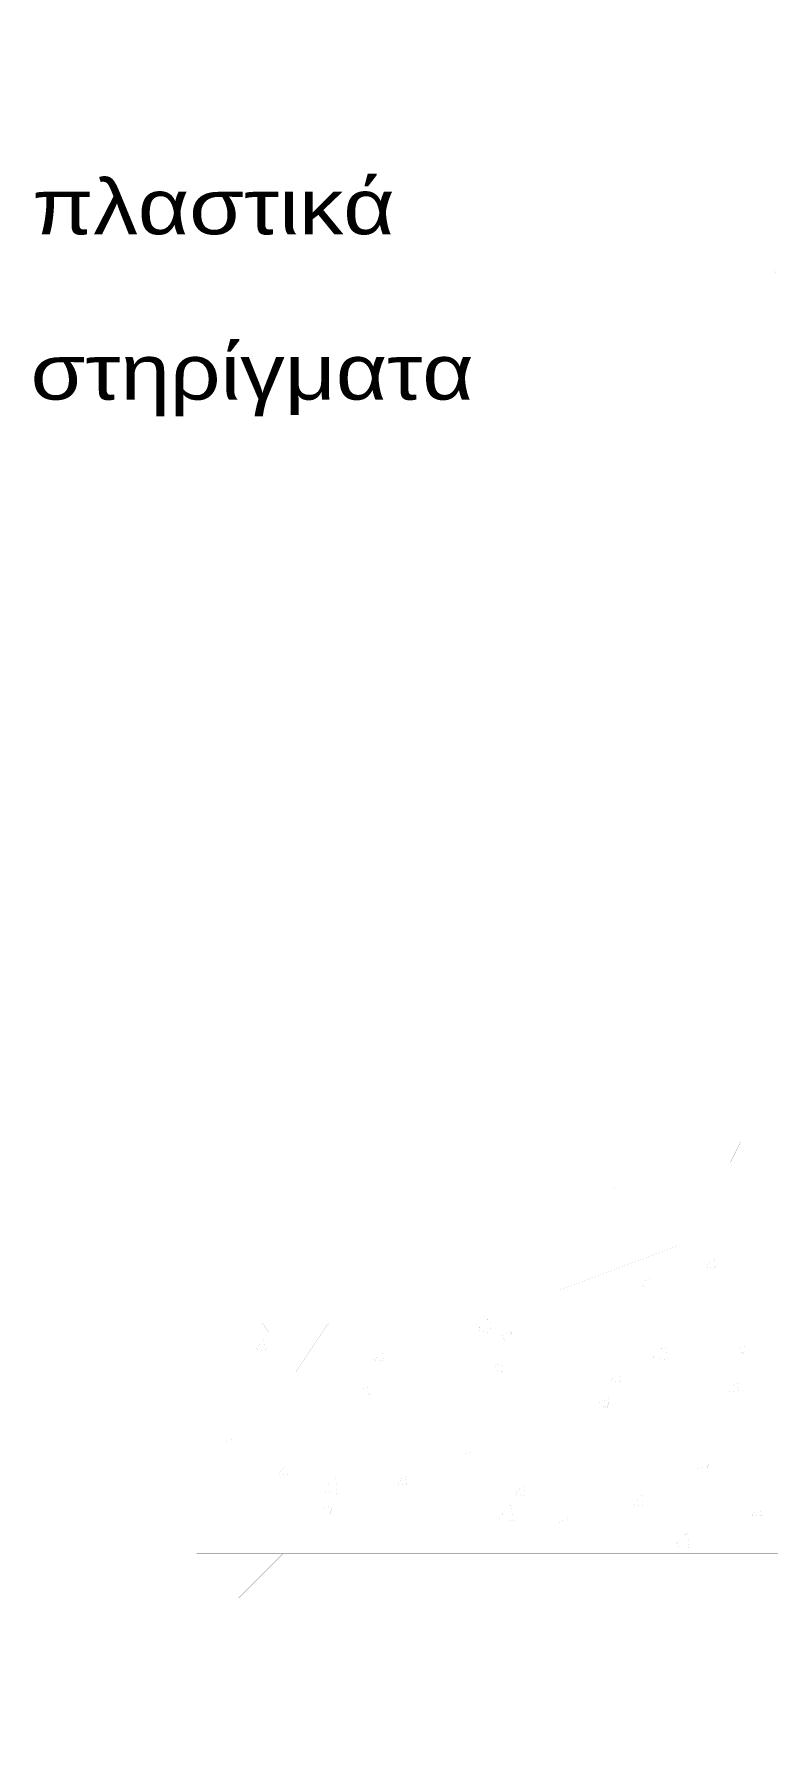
# Model space of a CAD drawing. Header units: millimetres. Extents: x -2171 to 1563, y -1758 to -1505.
# Drawn here: x 1350.013 to 1351.681, y -1615.869 to -1611.962 of the extents above; entities that cross this region are included whole.
import ezdxf

# ---------------------------------------------------------------- set-up
doc = ezdxf.new("R2010")
doc.units = ezdxf.units.MM
doc.linetypes.add('DOT', pattern=[0.025, 0, -0.025])
doc.layers.add('Tablet', color=7, linetype='Continuous', true_color=0x0180ff)
doc.styles.add('S2Arl419_b_1151_161', font='arial.ttf', dxfattribs={"width": 1.15091, "height": 0.041893})

msp = doc.modelspace()

# ---------------------------------------------------------------- linework, layer by layer
at = {"layer": 'Tablet', "color": 1}
msp.add_lwpolyline([(1353.1572, -1611.6685, 0.00006, 0.00006, 0), (1352.6322, -1611.6685, 0.00006, 0.00006, 0), (1352.6322, -1614.2935, 0.00006, 0.00006, 0), (1350.3822, -1614.2935, 0.00006, 0.00006, 0), (1350.3822, -1615.4185, 0.00006, 0.00006, 0), (1353.1572, -1615.4185, 0.00006, 0.00006, 0), (1353.6072, -1615.4185, 0.00006, 0.00006, 0), (1356.7572, -1615.4185, 0.00006, 0.00006, 0), (1356.7572, -1614.2935, 0.00006, 0.00006, 0), (1354.5072, -1614.2935, 0.00006, 0.00006, 0), (1354.5072, -1611.6685, 0.00006, 0.00006, 0), (1353.6072, -1611.6685, 0.00006, 0.00006, 0)], format="xyseb", dxfattribs=at)
at = {"layer": 'Tablet', "color": 86}
msp.add_lwpolyline([(1351.4322, -1612.4935, 0.000045, 0.000045, 0), (1351.6947, -1612.4935, 0.000045, 0.000045, 0), (1352.8197, -1615.3435, 0.000045, 0.000045, 0), (1353.0447, -1615.3435, 0.000045, 0.000045, 0)], format="xyseb", dxfattribs=at)
at = {"layer": 'Tablet', "color": 150, "linetype": 'DOT'}
msp.add_lwpolyline([(1350.3822, -1615.8685, 0.000075, 0.000075, 0), (1350.3822, -1614.106, 0.000075, 0.000075, 0)], format="xyseb", dxfattribs=at)
at = {"layer": 'Tablet', "color": 8}
for points in [[(1351.9197, -1614.3685, 0.000045, 0.000045, 0), (1351.6197, -1614.481, 0.000045, 0.000045, 0), (1351.5072, -1614.706, 0.000045, 0.000045, 0), (1351.2072, -1614.8185, 0.000045, 0.000045, 0), (1351.1697, -1614.8185, 0.000045, 0.000045, 0), (1351.0947, -1614.8185, 0.000045, 0.000045, 0), (1350.9822, -1614.931, 0.000045, 0.000045, 0), (1350.6822, -1614.8935, 0.000045, 0.000045, 0), (1350.6072, -1615.006, 0.000045, 0.000045, 0), (1350.5322, -1614.8935, 0.000045, 0.000045, 0), (1350.3822, -1614.856, 0.000045, 0.000045, 0), (1350.3822, -1615.4185, 0.000045, 0.000045, 0), (1356.7572, -1615.4185, 0.000045, 0.000045, 0)], [(1351.5587, -1614.7447, 0.000045, 0.000045, 0), (1351.5406, -1614.7662, 0.000045, 0.000045, 0)], [(1351.5631, -1614.7682, 0.000045, 0.000045, 0), (1351.5406, -1614.7662, 0.000045, 0.000045, 0)], [(1351.5587, -1614.7447, 0.000045, 0.000045, 0), (1351.5631, -1614.7682, 0.000045, 0.000045, 0)], [(1351.414, -1614.7926, 0.000045, 0.000045, 0), (1351.3878, -1614.8026, 0.000045, 0.000045, 0)], [(1351.4064, -1614.8152, 0.000045, 0.000045, 0), (1351.3878, -1614.8026, 0.000045, 0.000045, 0)], [(1351.414, -1614.7926, 0.000045, 0.000045, 0), (1351.4064, -1614.8152, 0.000045, 0.000045, 0)], [(1351.0484, -1614.8799, 0.000045, 0.000045, 0), (1351.0192, -1614.9104, 0.000045, 0.000045, 0)], [(1351.0484, -1614.8799, 0.000045, 0.000045, 0), (1351.0526, -1614.9155, 0.000045, 0.000045, 0)], [(1350.5349, -1614.9326, 0.000045, 0.000045, 0), (1350.5168, -1614.9542, 0.000045, 0.000045, 0)], [(1350.5349, -1614.9326, 0.000045, 0.000045, 0), (1350.5392, -1614.9561, 0.000045, 0.000045, 0)], [(1351.0526, -1614.9155, 0.000045, 0.000045, 0), (1351.0192, -1614.9104, 0.000045, 0.000045, 0)], [(1351.0989, -1614.9135, 0.000045, 0.000045, 0), (1351.0727, -1614.9236, 0.000045, 0.000045, 0)], [(1351.0913, -1614.9362, 0.000045, 0.000045, 0), (1351.0727, -1614.9236, 0.000045, 0.000045, 0)], [(1351.0989, -1614.9135, 0.000045, 0.000045, 0), (1351.0913, -1614.9362, 0.000045, 0.000045, 0)], [(1350.5392, -1614.9561, 0.000045, 0.000045, 0), (1350.5168, -1614.9542, 0.000045, 0.000045, 0)], [(1350.8038, -1614.9562, 0.000045, 0.000045, 0), (1350.7858, -1614.9777, 0.000045, 0.000045, 0)], [(1350.8038, -1614.9562, 0.000045, 0.000045, 0), (1350.8082, -1614.9797, 0.000045, 0.000045, 0)], [(1351.4486, -1614.942, 0.000045, 0.000045, 0), (1351.4194, -1614.9724, 0.000045, 0.000045, 0)], [(1351.4528, -1614.9776, 0.000045, 0.000045, 0), (1351.4194, -1614.9724, 0.000045, 0.000045, 0)], [(1351.4486, -1614.942, 0.000045, 0.000045, 0), (1351.4528, -1614.9776, 0.000045, 0.000045, 0)], [(1351.6378, -1614.9435, 0.000045, 0.000045, 0), (1351.6116, -1614.9536, 0.000045, 0.000045, 0)], [(1351.6302, -1614.9662, 0.000045, 0.000045, 0), (1351.6116, -1614.9536, 0.000045, 0.000045, 0)], [(1351.6379, -1614.9435, 0.000045, 0.000045, 0), (1351.6303, -1614.9662, 0.000045, 0.000045, 0)], [(1350.8082, -1614.9797, 0.000045, 0.000045, 0), (1350.7858, -1614.9777, 0.000045, 0.000045, 0)], [(1351.0728, -1614.9797, 0.000045, 0.000045, 0), (1351.0547, -1615.0012, 0.000045, 0.000045, 0)], [(1351.0771, -1615.0032, 0.000045, 0.000045, 0), (1351.0547, -1615.0012, 0.000045, 0.000045, 0)], [(1351.0728, -1614.9797, 0.000045, 0.000045, 0), (1351.0772, -1615.0032, 0.000045, 0.000045, 0)], [(1351.3418, -1615.0032, 0.000045, 0.000045, 0), (1351.3237, -1615.0248, 0.000045, 0.000045, 0)], [(1351.3418, -1615.0032, 0.000045, 0.000045, 0), (1351.3461, -1615.0267, 0.000045, 0.000045, 0)], [(1350.7838, -1615.0345, 0.000045, 0.000045, 0), (1350.7576, -1615.0445, 0.000045, 0.000045, 0)], [(1350.7762, -1615.0571, 0.000045, 0.000045, 0), (1350.7576, -1615.0445, 0.000045, 0.000045, 0)], [(1350.7838, -1615.0345, 0.000045, 0.000045, 0), (1350.7762, -1615.0571, 0.000045, 0.000045, 0)], [(1351.3461, -1615.0267, 0.000045, 0.000045, 0), (1351.3237, -1615.0248, 0.000045, 0.000045, 0)], [(1351.6108, -1615.0268, 0.000045, 0.000045, 0), (1351.5927, -1615.0483, 0.000045, 0.000045, 0)], [(1351.6151, -1615.0503, 0.000045, 0.000045, 0), (1351.5927, -1615.0483, 0.000045, 0.000045, 0)], [(1351.6108, -1615.0268, 0.000045, 0.000045, 0), (1351.6151, -1615.0503, 0.000045, 0.000045, 0)], [(1351.3228, -1615.0645, 0.000045, 0.000045, 0), (1351.2965, -1615.0746, 0.000045, 0.000045, 0)], [(1351.3152, -1615.0872, 0.000045, 0.000045, 0), (1351.2965, -1615.0746, 0.000045, 0.000045, 0)], [(1351.3228, -1615.0645, 0.000045, 0.000045, 0), (1351.3152, -1615.0871, 0.000045, 0.000045, 0)], [(1350.4688, -1615.1554, 0.000045, 0.000045, 0), (1350.4425, -1615.1655, 0.000045, 0.000045, 0)], [(1350.4612, -1615.1781, 0.000045, 0.000045, 0), (1350.4425, -1615.1655, 0.000045, 0.000045, 0)], [(1350.4688, -1615.1554, 0.000045, 0.000045, 0), (1350.4612, -1615.1781, 0.000045, 0.000045, 0)], [(1351.0077, -1615.1854, 0.000045, 0.000045, 0), (1350.9814, -1615.1955, 0.000045, 0.000045, 0)], [(1351.0001, -1615.2081, 0.000045, 0.000045, 0), (1350.9814, -1615.1955, 0.000045, 0.000045, 0)], [(1351.0077, -1615.1854, 0.000045, 0.000045, 0), (1351.0001, -1615.2081, 0.000045, 0.000045, 0)], [(1350.5869, -1615.2147, 0.000045, 0.000045, 0), (1350.5688, -1615.2363, 0.000045, 0.000045, 0)], [(1350.5912, -1615.2382, 0.000045, 0.000045, 0), (1350.5688, -1615.2363, 0.000045, 0.000045, 0)], [(1350.5869, -1615.2147, 0.000045, 0.000045, 0), (1350.5912, -1615.2382, 0.000045, 0.000045, 0)], [(1350.6979, -1615.2452, 0.000045, 0.000045, 0), (1350.6687, -1615.2757, 0.000045, 0.000045, 0)], [(1350.6979, -1615.2452, 0.000045, 0.000045, 0), (1350.7021, -1615.2808, 0.000045, 0.000045, 0)], [(1350.8559, -1615.2382, 0.000045, 0.000045, 0), (1350.8378, -1615.2598, 0.000045, 0.000045, 0)], [(1350.8559, -1615.2382, 0.000045, 0.000045, 0), (1350.8602, -1615.2617, 0.000045, 0.000045, 0)], [(1351.5466, -1615.2155, 0.000045, 0.000045, 0), (1351.5203, -1615.2256, 0.000045, 0.000045, 0)], [(1351.539, -1615.2381, 0.000045, 0.000045, 0), (1351.5203, -1615.2256, 0.000045, 0.000045, 0)], [(1351.5466, -1615.2155, 0.000045, 0.000045, 0), (1351.539, -1615.2381, 0.000045, 0.000045, 0)], [(1350.7021, -1615.2808, 0.000045, 0.000045, 0), (1350.6687, -1615.2757, 0.000045, 0.000045, 0)], [(1350.8602, -1615.2617, 0.000045, 0.000045, 0), (1350.8378, -1615.2598, 0.000045, 0.000045, 0)], [(1351.1248, -1615.2618, 0.000045, 0.000045, 0), (1351.1068, -1615.2833, 0.000045, 0.000045, 0)], [(1351.1292, -1615.2853, 0.000045, 0.000045, 0), (1351.1068, -1615.2833, 0.000045, 0.000045, 0)], [(1351.1249, -1615.2618, 0.000045, 0.000045, 0), (1351.1292, -1615.2853, 0.000045, 0.000045, 0)], [(1351.3938, -1615.2853, 0.000045, 0.000045, 0), (1351.3757, -1615.3068, 0.000045, 0.000045, 0)], [(1351.3938, -1615.2853, 0.000045, 0.000045, 0), (1351.3982, -1615.3088, 0.000045, 0.000045, 0)], [(1350.6926, -1615.3064, 0.000045, 0.000045, 0), (1350.6663, -1615.3165, 0.000045, 0.000045, 0)], [(1350.685, -1615.3291, 0.000045, 0.000045, 0), (1350.6663, -1615.3165, 0.000045, 0.000045, 0)], [(1350.6926, -1615.3064, 0.000045, 0.000045, 0), (1350.685, -1615.329, 0.000045, 0.000045, 0)], [(1351.0981, -1615.3073, 0.000045, 0.000045, 0), (1351.0689, -1615.3377, 0.000045, 0.000045, 0)], [(1351.0981, -1615.3073, 0.000045, 0.000045, 0), (1351.1023, -1615.3429, 0.000045, 0.000045, 0)], [(1351.3982, -1615.3088, 0.000045, 0.000045, 0), (1351.3757, -1615.3068, 0.000045, 0.000045, 0)], [(1351.6628, -1615.3088, 0.000045, 0.000045, 0), (1351.6447, -1615.3304, 0.000045, 0.000045, 0)], [(1351.6628, -1615.3088, 0.000045, 0.000045, 0), (1351.6671, -1615.3323, 0.000045, 0.000045, 0)], [(1351.1023, -1615.3429, 0.000045, 0.000045, 0), (1351.0689, -1615.3377, 0.000045, 0.000045, 0)], [(1351.2315, -1615.3364, 0.000045, 0.000045, 0), (1351.2053, -1615.3465, 0.000045, 0.000045, 0)], [(1351.2239, -1615.3591, 0.000045, 0.000045, 0), (1351.2053, -1615.3465, 0.000045, 0.000045, 0)], [(1351.2315, -1615.3364, 0.000045, 0.000045, 0), (1351.2239, -1615.3591, 0.000045, 0.000045, 0)], [(1351.6671, -1615.3323, 0.000045, 0.000045, 0), (1351.6447, -1615.3304, 0.000045, 0.000045, 0)], [(1351.4983, -1615.3694, 0.000045, 0.000045, 0), (1351.4691, -1615.3998, 0.000045, 0.000045, 0)], [(1351.5025, -1615.405, 0.000045, 0.000045, 0), (1351.4691, -1615.3998, 0.000045, 0.000045, 0)], [(1351.4983, -1615.3694, 0.000045, 0.000045, 0), (1351.5025, -1615.405, 0.000045, 0.000045, 0)]]:
    msp.add_lwpolyline(points, format="xyseb", dxfattribs=at)
at = {"layer": 'Tablet', "color": 7}
for points in [[(1352.8197, -1614.481, 0.00006, 0.00006, 0), (1350.3822, -1614.481, 0.00006, 0.00006, 0)], [(1352.8197, -1614.556, 0.00006, 0.00006, 0), (1350.3822, -1614.556, 0.00006, 0.00006, 0)]]:
    msp.add_lwpolyline(points, format="xyseb", dxfattribs=at)
for points in [[(1350.5443, -1614.6005, 0.0000045, 0.0000045, 0), (1350.5448, -1614.5961, 0.0000045, 0.0000045, 0), (1350.546, -1614.5918, 0.0000045, 0.0000045, 0), (1350.5481, -1614.588, 0.0000045, 0.0000045, 0), (1350.5509, -1614.5845, 0.0000045, 0.0000045, 0), (1350.5543, -1614.5817, 0.0000045, 0.0000045, 0), (1350.5582, -1614.5797, 0.0000045, 0.0000045, 0), (1350.5624, -1614.5784, 0.0000045, 0.0000045, 0), (1350.5668, -1614.578, 0.0000045, 0.0000045, 0), (1350.5712, -1614.5784, 0.0000045, 0.0000045, 0), (1350.5754, -1614.5797, 0.0000045, 0.0000045, 0), (1350.5793, -1614.5817, 0.0000045, 0.0000045, 0), (1350.5827, -1614.5845, 0.0000045, 0.0000045, 0), (1350.5855, -1614.588, 0.0000045, 0.0000045, 0), (1350.5876, -1614.5918, 0.0000045, 0.0000045, 0), (1350.5889, -1614.5961, 0.0000045, 0.0000045, 0), (1350.5893, -1614.6005, 0.0000045, 0.0000045, 0), (1350.5889, -1614.6048, 0.0000045, 0.0000045, 0), (1350.5876, -1614.6091, 0.0000045, 0.0000045, 0), (1350.5855, -1614.613, 0.0000045, 0.0000045, 0), (1350.5827, -1614.6164, 0.0000045, 0.0000045, 0), (1350.5793, -1614.6192, 0.0000045, 0.0000045, 0), (1350.5754, -1614.6212, 0.0000045, 0.0000045, 0), (1350.5712, -1614.6225, 0.0000045, 0.0000045, 0), (1350.5668, -1614.623, 0.0000045, 0.0000045, 0), (1350.5624, -1614.6225, 0.0000045, 0.0000045, 0), (1350.5582, -1614.6212, 0.0000045, 0.0000045, 0), (1350.5543, -1614.6192, 0.0000045, 0.0000045, 0), (1350.5509, -1614.6164, 0.0000045, 0.0000045, 0), (1350.5481, -1614.613, 0.0000045, 0.0000045, 0), (1350.546, -1614.6091, 0.0000045, 0.0000045, 0), (1350.5448, -1614.6048, 0.0000045, 0.0000045, 0), (1350.5443, -1614.6005, 0.0000045, 0.0000045, 0)], [(1351.2943, -1614.6005, 0.0000045, 0.0000045, 0), (1351.2948, -1614.5961, 0.0000045, 0.0000045, 0), (1351.296, -1614.5918, 0.0000045, 0.0000045, 0), (1351.2981, -1614.588, 0.0000045, 0.0000045, 0), (1351.3009, -1614.5845, 0.0000045, 0.0000045, 0), (1351.3043, -1614.5817, 0.0000045, 0.0000045, 0), (1351.3082, -1614.5797, 0.0000045, 0.0000045, 0), (1351.3124, -1614.5784, 0.0000045, 0.0000045, 0), (1351.3168, -1614.578, 0.0000045, 0.0000045, 0), (1351.3212, -1614.5784, 0.0000045, 0.0000045, 0), (1351.3254, -1614.5797, 0.0000045, 0.0000045, 0), (1351.3293, -1614.5817, 0.0000045, 0.0000045, 0), (1351.3327, -1614.5845, 0.0000045, 0.0000045, 0), (1351.3355, -1614.588, 0.0000045, 0.0000045, 0), (1351.3376, -1614.5918, 0.0000045, 0.0000045, 0), (1351.3389, -1614.5961, 0.0000045, 0.0000045, 0), (1351.3393, -1614.6005, 0.0000045, 0.0000045, 0), (1351.3389, -1614.6048, 0.0000045, 0.0000045, 0), (1351.3376, -1614.6091, 0.0000045, 0.0000045, 0), (1351.3355, -1614.613, 0.0000045, 0.0000045, 0), (1351.3327, -1614.6164, 0.0000045, 0.0000045, 0), (1351.3293, -1614.6192, 0.0000045, 0.0000045, 0), (1351.3254, -1614.6212, 0.0000045, 0.0000045, 0), (1351.3212, -1614.6225, 0.0000045, 0.0000045, 0), (1351.3168, -1614.623, 0.0000045, 0.0000045, 0), (1351.3124, -1614.6225, 0.0000045, 0.0000045, 0), (1351.3082, -1614.6212, 0.0000045, 0.0000045, 0), (1351.3043, -1614.6192, 0.0000045, 0.0000045, 0), (1351.3009, -1614.6164, 0.0000045, 0.0000045, 0), (1351.2981, -1614.613, 0.0000045, 0.0000045, 0), (1351.296, -1614.6091, 0.0000045, 0.0000045, 0), (1351.2948, -1614.6048, 0.0000045, 0.0000045, 0), (1351.2943, -1614.6005, 0.0000045, 0.0000045, 0)], [(1350.5443, -1615.1115, 0.0000045, 0.0000045, 0), (1350.5448, -1615.1159, 0.0000045, 0.0000045, 0), (1350.546, -1615.1201, 0.0000045, 0.0000045, 0), (1350.5481, -1615.124, 0.0000045, 0.0000045, 0), (1350.5509, -1615.1274, 0.0000045, 0.0000045, 0), (1350.5543, -1615.1302, 0.0000045, 0.0000045, 0), (1350.5582, -1615.1323, 0.0000045, 0.0000045, 0), (1350.5624, -1615.1336, 0.0000045, 0.0000045, 0), (1350.5668, -1615.134, 0.0000045, 0.0000045, 0), (1350.5712, -1615.1336, 0.0000045, 0.0000045, 0), (1350.5754, -1615.1323, 0.0000045, 0.0000045, 0), (1350.5793, -1615.1302, 0.0000045, 0.0000045, 0), (1350.5827, -1615.1274, 0.0000045, 0.0000045, 0), (1350.5855, -1615.124, 0.0000045, 0.0000045, 0), (1350.5876, -1615.1201, 0.0000045, 0.0000045, 0), (1350.5889, -1615.1159, 0.0000045, 0.0000045, 0), (1350.5893, -1615.1115, 0.0000045, 0.0000045, 0), (1350.5889, -1615.1071, 0.0000045, 0.0000045, 0), (1350.5876, -1615.1029, 0.0000045, 0.0000045, 0), (1350.5855, -1615.099, 0.0000045, 0.0000045, 0), (1350.5827, -1615.0956, 0.0000045, 0.0000045, 0), (1350.5793, -1615.0928, 0.0000045, 0.0000045, 0), (1350.5754, -1615.0907, 0.0000045, 0.0000045, 0), (1350.5712, -1615.0895, 0.0000045, 0.0000045, 0), (1350.5668, -1615.089, 0.0000045, 0.0000045, 0), (1350.5624, -1615.0895, 0.0000045, 0.0000045, 0), (1350.5582, -1615.0907, 0.0000045, 0.0000045, 0), (1350.5543, -1615.0928, 0.0000045, 0.0000045, 0), (1350.5509, -1615.0956, 0.0000045, 0.0000045, 0), (1350.5481, -1615.099, 0.0000045, 0.0000045, 0), (1350.546, -1615.1029, 0.0000045, 0.0000045, 0), (1350.5448, -1615.1071, 0.0000045, 0.0000045, 0), (1350.5443, -1615.1115, 0.0000045, 0.0000045, 0)], [(1351.2943, -1615.1115, 0.0000045, 0.0000045, 0), (1351.2948, -1615.1159, 0.0000045, 0.0000045, 0), (1351.296, -1615.1201, 0.0000045, 0.0000045, 0), (1351.2981, -1615.124, 0.0000045, 0.0000045, 0), (1351.3009, -1615.1274, 0.0000045, 0.0000045, 0), (1351.3043, -1615.1302, 0.0000045, 0.0000045, 0), (1351.3082, -1615.1323, 0.0000045, 0.0000045, 0), (1351.3124, -1615.1336, 0.0000045, 0.0000045, 0), (1351.3168, -1615.134, 0.0000045, 0.0000045, 0), (1351.3212, -1615.1336, 0.0000045, 0.0000045, 0), (1351.3254, -1615.1323, 0.0000045, 0.0000045, 0), (1351.3293, -1615.1302, 0.0000045, 0.0000045, 0), (1351.3327, -1615.1274, 0.0000045, 0.0000045, 0), (1351.3355, -1615.124, 0.0000045, 0.0000045, 0), (1351.3376, -1615.1201, 0.0000045, 0.0000045, 0), (1351.3389, -1615.1159, 0.0000045, 0.0000045, 0), (1351.3393, -1615.1115, 0.0000045, 0.0000045, 0), (1351.3389, -1615.1071, 0.0000045, 0.0000045, 0), (1351.3376, -1615.1029, 0.0000045, 0.0000045, 0), (1351.3355, -1615.099, 0.0000045, 0.0000045, 0), (1351.3327, -1615.0956, 0.0000045, 0.0000045, 0), (1351.3293, -1615.0928, 0.0000045, 0.0000045, 0), (1351.3254, -1615.0907, 0.0000045, 0.0000045, 0), (1351.3212, -1615.0895, 0.0000045, 0.0000045, 0), (1351.3168, -1615.089, 0.0000045, 0.0000045, 0), (1351.3124, -1615.0895, 0.0000045, 0.0000045, 0), (1351.3082, -1615.0907, 0.0000045, 0.0000045, 0), (1351.3043, -1615.0928, 0.0000045, 0.0000045, 0), (1351.3009, -1615.0956, 0.0000045, 0.0000045, 0), (1351.2981, -1615.099, 0.0000045, 0.0000045, 0), (1351.296, -1615.1029, 0.0000045, 0.0000045, 0), (1351.2948, -1615.1071, 0.0000045, 0.0000045, 0), (1351.2943, -1615.1115, 0.0000045, 0.0000045, 0)], [(1352.877, -1615.156, 0.00006, 0.00006, 0), (1350.3822, -1615.156, 0.00006, 0.00006, 0), (1350.3822, -1615.231, 0.00006, 0.00006, 0), (1353.0447, -1615.231, 0.00006, 0.00006, 0)]]:
    msp.add_lwpolyline(points, format="xyseb", close=True, dxfattribs=at)
at = {"layer": 'Tablet', "color": 9}
for points in [[(1350.4459, -1615.4185, 0.000045, 0.000045, 0), (1350.3822, -1615.4822, 0.000045, 0.000045, 0)], [(1350.5784, -1615.4185, 0.000045, 0.000045, 0), (1350.3909, -1615.606, 0.000045, 0.000045, 0)], [(1350.711, -1615.4185, 0.000045, 0.000045, 0), (1350.5235, -1615.606, 0.000045, 0.000045, 0)], [(1350.8436, -1615.4185, 0.000045, 0.000045, 0), (1350.6561, -1615.606, 0.000045, 0.000045, 0)], [(1350.9762, -1615.4185, 0.000045, 0.000045, 0), (1350.7887, -1615.606, 0.000045, 0.000045, 0)], [(1351.1088, -1615.4185, 0.000045, 0.000045, 0), (1350.9213, -1615.606, 0.000045, 0.000045, 0)], [(1351.2413, -1615.4185, 0.000045, 0.000045, 0), (1351.0538, -1615.606, 0.000045, 0.000045, 0)], [(1351.3739, -1615.4185, 0.000045, 0.000045, 0), (1351.1864, -1615.606, 0.000045, 0.000045, 0)], [(1351.5065, -1615.4185, 0.000045, 0.000045, 0), (1351.319, -1615.606, 0.000045, 0.000045, 0)], [(1351.6391, -1615.4185, 0.000045, 0.000045, 0), (1351.4516, -1615.606, 0.000045, 0.000045, 0)], [(1351.7717, -1615.4185, 0.000045, 0.000045, 0), (1351.5842, -1615.606, 0.000045, 0.000045, 0)]]:
    msp.add_lwpolyline(points, format="xyseb", dxfattribs=at)
at = {"layer": 'Tablet', "color": 1}
msp.add_lwpolyline([(1350.3822, -1615.4185, 0.00006, 0.00006, 0), (1350.3822, -1615.606, 0.00006, 0.00006, 0), (1356.7572, -1615.606, 0.00006, 0.00006, 0), (1356.7572, -1615.4185, 0.00006, 0.00006, 0)], format="xyseb", close=True, dxfattribs=at)

# ---------------------------------------------------------------- texts
at = {"color": 86, "style": 'S2Arl419_b_1151_161', "width": 1.15091}
for s, p in [('πλαστικά ', (1350.0082, -1612.4168)), ('στηρίγματα', (1350.0048, -1612.7929))]:
    msp.add_text(s, height=0.12568, dxfattribs=at).set_placement(p)

doc.saveas('drawing.dxf')
